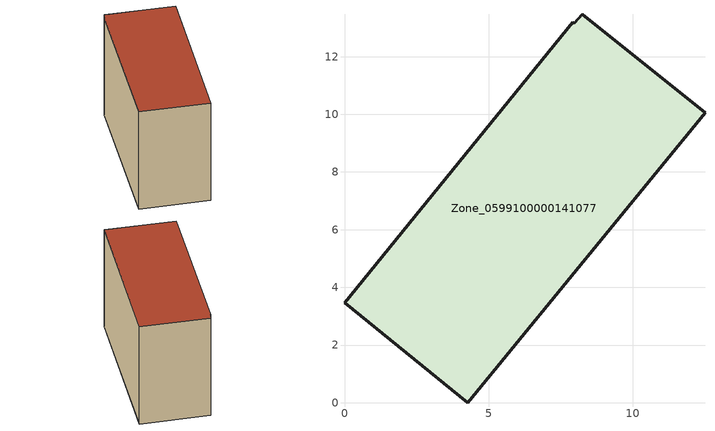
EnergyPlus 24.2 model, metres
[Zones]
Zone_0599100000141077
 floor ground (C_G): 7.96,13.16 8.25,13.47 12.5,10.05 4.28,0 0,3.47 7.91,13.19 z0
 wall outside (C_F): 4.28,0 12.5,10.05 8.25,13.47 7.96,13.16 7.91,13.19 0,3.47 4.28,0 z0:8.84
 roof outside (C_R): 8.25,13.47 7.96,13.16 7.91,13.19 0,3.47 4.28,0 12.5,10.05 z8.84
[BUILDING]
Pand.0599100000141077: North Axis=0; Terrain=City; Loads Convergence Tolerance Value=0.04; Temperature Convergence Tolerance Value=0.4; Solar Distribution=FullExterior; Maximum Number of Warmup Days=25; Minimum Number of Warmup Days=1
[Site:Location]
Rotterdam.The.Hague.AP_ZH_NLD Design_Conditions: Latitude=51.96; Longitude=4.45; Time Zone=1; Elevation=-4.5
[SITE:GROUNDTEMPERATURE:BUILDINGSURFACE]
18, 18, 18, 18, 18, 18, 18, 18, 18, 18, 18, 18
[MATERIAL] Thermal Absorptance=0.9; Solar Absorptance=0.7; Visible Absorptance=0.7
Name | Roughness | Thickness | Conductivity | Density | Specific Heat
G.TC.1946 | MediumSmooth | 0.15 | 1 | 540 | 1210
F.TC.1946 | Rough | 0.3 | 0.857143 | 1920 | 840
R.TC.1946 | MediumRough | 0.2 | 0.909091 | 1500 | 1000
[CONSTRUCTION]
C_G: G.TC.1946
C_F: F.TC.1946
C_R: R.TC.1946
[ZONE]
Zone_0599100000141077: Type=1; Multiplier=1; Ceiling Height=Autocalculate; Volume=Autocalculate; Floor Area=autocalculate; Part of Total Floor Area=Yes
[ZONEINFILTRATION:DESIGNFLOWRATE]
Infil_Zone_0599100000141077: Zone or ZoneList or Space or SpaceList=Zone_0599100000141077; Schedule=AlwaysOn; Design Flow Rate Calculation Method=Flow/Area; Flow Rate per Floor Area=0.003; Constant Term Coefficient=1; Temperature Term Coefficient=0; Velocity Term Coefficient=0; Velocity Squared Term Coefficient=0
[HVACTEMPLATE:ZONE:IDEALLOADSAIRSYSTEM]
Zone_0599100000141077: Maximum Heating Supply Air Temperature=50; Minimum Cooling Supply Air Temperature=13; Maximum Heating Supply Air Humidity Ratio=0.0156; Minimum Cooling Supply Air Humidity Ratio=0.0077; Heating Limit=NoLimit; Cooling Limit=NoLimit; Dehumidification Control Type=ConstantSensibleHeatRatio; Cooling Sensible Heat Ratio=0.7; Dehumidification Setpoint=60; Humidification Control Type=None; Humidification Setpoint=30; Outdoor Air Method=None; Outdoor Air Flow Rate per Person=0.00944; Outdoor Air Flow Rate per Zone Floor Area=0; Outdoor Air Flow Rate per Zone=0; Demand Controlled Ventilation Type=None; Outdoor Air Economizer Type=NoEconomizer; Heat Recovery Type=None; Sensible Heat Recovery Effectiveness=0.7; Latent Heat Recovery Effectiveness=0.65
[ZONECONTROL:THERMOSTAT]
ThermostatControl_Zone_0599100000141077: Zone or ZoneList=Zone_0599100000141077; Control Type Schedule=DualSetpointControlType; Control 1=Thermostat_Zone_0599100000141077; Temperature Difference Between Cutout And Setpoint=0
[THERMOSTATSETPOINT:DUALSETPOINT]
Thermostat_Zone_0599100000141077: Heating Setpoint Temperature Schedule=HeatingSetpoint_Zone_0599100000141077; Cooling Setpoint Temperature Schedule=CoolingSetpoint_Zone_0599100000141077
[SCHEDULE:COMPACT]
HeatingSetpoint_Zone_0599100000141077: Through: 12/31, For: AllDays, Until: 24:00, 21
CoolingSetpoint_Zone_0599100000141077: Through: 12/31, For: AllDays, Until: 24:00, 24
DualSetpointControlType: Through: 12/31, For: AllDays, Until: 24:00, 4
AlwaysOn: Through: 12/31, For: AllDays, Until: 24:00, 1
